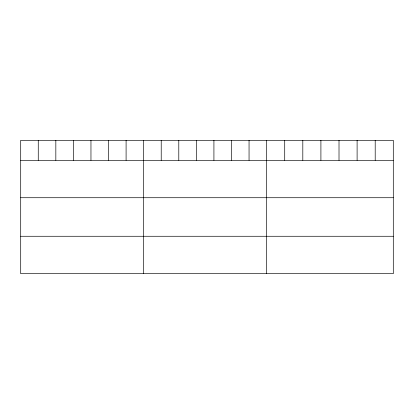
<?xml version="1.0" encoding="UTF-8"?>
<svg xmlns="http://www.w3.org/2000/svg" width="414" height="414" viewBox="0 0 414 414"><rect width="100%" height="100%" fill="white"/><g stroke="black" fill="none" stroke-linecap="round" stroke-linejoin="round"><path stroke-width="0.62" d="M393.3 160.311L393.3 273.68L20.7 273.68L20.7 140.32L393.3 140.32L393.3 160.311L20.7 160.311M20.7 197.721L393.3 197.721M20.7 236.27L393.3 236.27M375.203 140.32L375.203 160.311M357.106 140.32L357.106 160.311M339.009 140.32L339.009 160.311M320.907 140.32L320.907 160.311M302.81 140.32L302.81 160.311M284.713 140.32L284.713 160.311M266.616 140.32L266.616 273.68M249.052 140.32L249.052 160.311M231.483 140.32L231.483 160.311M213.919 140.32L213.919 160.311M196.355 140.32L196.355 160.311M178.791 140.32L178.791 160.311M161.222 140.32L161.222 160.311M143.658 140.32L143.658 273.68M126.094 140.32L126.094 160.311M108.525 140.32L108.525 160.311M90.961 140.32L90.961 160.311M73.397 140.32L73.397 160.311M55.833 140.32L55.833 160.311M38.264 140.32L38.264 160.311"/></g></svg>
